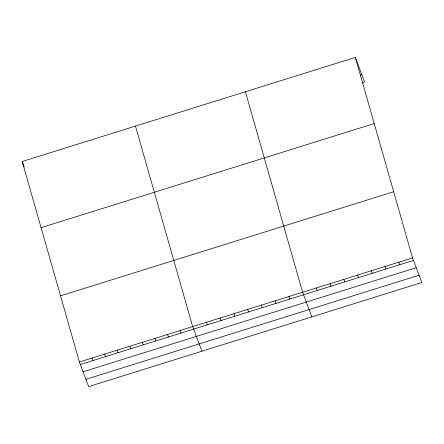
<?xml version="1.0" encoding="UTF-8"?>
<svg xmlns="http://www.w3.org/2000/svg" width="444" height="444" viewBox="0 0 444 444"><rect width="100%" height="100%" fill="white"/><g stroke="black" fill="none" stroke-linecap="round" stroke-linejoin="round"><path stroke-width="0.67" d="M355.355 57.398L412.548 257.909L421.8 282.517L88.645 386.602L79.398 361.993L22.2 161.483L355.355 57.398L364.602 82.007L361.988 82.823M360.556 75.125L361.86 74.714M41.076 227.65L374.225 123.565M60.523 295.826L393.673 191.741M79.398 361.993L412.548 257.909M80.342 364.507L413.492 260.423M83.084 371.8L416.233 267.715M85.908 379.309L419.058 275.225M398.806 262.204L399.75 264.713M385.065 266.494L386.008 269.009M371.323 270.79L372.266 273.299M357.581 275.08L358.524 277.594M343.839 279.376L344.783 281.89M330.092 283.672L331.041 286.18M316.35 287.962L317.294 290.476M311.86 316.866L302.608 292.257L245.41 91.742M288.866 296.548L289.81 299.062M275.125 300.843L276.068 303.357M261.383 305.139L262.326 307.648M247.641 309.429L248.585 311.943M233.894 313.725L234.843 316.233M220.152 318.015L221.095 320.529M206.41 322.311L207.354 324.825M201.92 351.215L192.668 326.606L135.47 126.09M180.081 330.536L181.024 333.05M167.499 334.471L168.443 336.979M154.912 338.4L155.855 340.914M142.324 342.335L143.268 344.844M129.737 346.264L130.686 348.779M117.155 350.199L118.098 352.708M104.568 354.129L105.511 356.643M22.2 161.483L24.287 167.033M91.98 358.058L92.929 360.572"/></g></svg>
